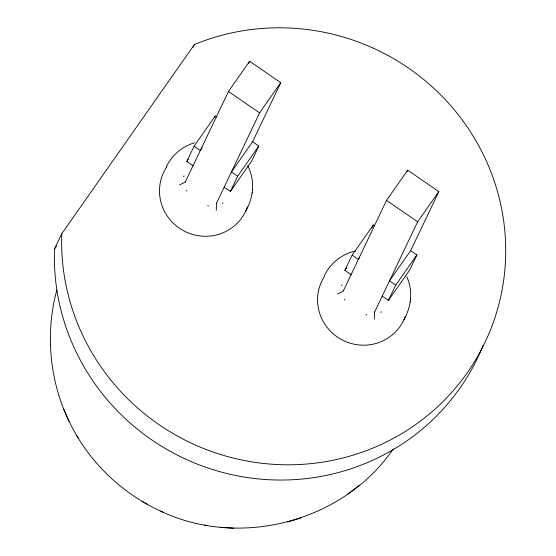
<?xml version="1.0" encoding="UTF-8"?>
<svg xmlns="http://www.w3.org/2000/svg" width="556" height="556" viewBox="0 0 556 556"><rect width="100%" height="100%" fill="white"/><g stroke="black" fill="none" stroke-linecap="round" stroke-linejoin="round"><path stroke-width="0.83" d="M245.828 210.884C253.731 197.31 255.169 179.845 247.691 165.785M403.885 319.797C411.364 306.87 413.136 290.496 406.763 276.777M252.146 193.099L252.195 192.675M252.487 190.027L252.535 189.61M410.203 302.012L410.252 301.588M410.543 298.94L410.592 298.523M207.777 205.345L208.424 205.991M365.959 314.355L366.599 315.002M56.795 290.114C43.451 339.605 51.131 394.406 78.229 437.989M216.548 203.121L216.263 210.293M222.581 203.711L223.039 202.884M380.721 312.507L381.18 311.673M483.178 345.206A223.081 217.445 25.5 0 1 231.094 474.511A223.081 217.445 25.5 0 1 54.523 248.914L61.792 233.68L194.426 44.515A223.081 217.445 25.5 0 1 498.079 193.662A223.081 217.445 25.5 0 1 308.629 463.857A223.081 217.445 25.5 0 1 61.792 233.68M192.974 47.566L194.426 44.515M193.043 165.744L186.816 161.455L194.086 146.214L215.255 116.016L216.638 116.975M214.533 117.545L215.255 116.016M185.211 182.153L228.474 91.462L249.644 61.264L280.759 82.698L252.598 141.745L231.421 171.943L237.648 176.231L230.379 191.472L224.151 187.184M248.532 63.592L249.644 61.264M216.326 203.593L259.582 112.896L280.759 82.698M252.598 141.745L258.818 146.033L251.548 161.275L230.379 191.472M351.1 274.657L344.88 270.369L352.143 255.128L373.319 224.93L374.702 225.882M371.867 227.981L373.319 224.93M343.274 291.066L386.531 200.368L407.701 170.171L438.816 191.611L410.655 250.659L389.478 280.856L395.705 285.145L388.435 300.379L382.215 296.091M406.964 171.728L407.701 170.171M374.39 312.507L417.646 221.809L438.816 191.611M410.655 250.659L416.875 254.947L409.612 270.181L388.435 300.379M166.119 167.231C171.505 155.513 182.118 146.353 194.517 142.809M324.183 276.137C329.979 263.461 341.933 253.87 355.562 250.951M343.497 290.593L341.822 291.928L337.568 293.881M183.466 176.586L184.071 175.849M341.44 285.617L342.044 284.887M54.523 248.914L56.517 246.072M186.816 161.455L188.296 159.35M202.28 147.694L200.306 150.502L194.086 146.214M237.648 176.231L258.818 146.033M344.88 270.369L346.847 267.561M359.35 258.012L358.37 259.416L352.143 255.128M395.705 285.145L416.875 254.947M393.314 448.866C342.969 522.584 237.85 549.404 158.106 509.949C124.356 493.839 95.576 467.596 76.561 435.376M347.882 494.013L358.995 485.506M186.844 190.93L186.031 190.576M345.033 299.927L344.22 299.566M179.505 184.967L185.113 182.097A13.601 2.467 -10.9 0 0 185.44 181.68M287.64 522.008L300.879 517.963M220.301 527.31L233.576 528.2M204.615 525.079L207.332 525.483M160.628 511.096L163.033 512.118M141.954 501.185L147.152 504.181M228.474 91.462L259.582 112.896M386.531 200.368L417.646 221.809M63.725 409.23L69.097 421.392M374.327 319.207L374.452 312.562A13.601 1.772 80.5 0 1 374.612 312.034M247.469 206.79A45.37 44.23 25.5 0 1 185.085 231.505A45.37 44.23 25.5 0 1 166.689 167.022M405.282 316.399A45.37 44.23 25.5 0 1 343.149 340.418A45.37 44.23 25.5 0 1 324.35 276.554"/></g></svg>
